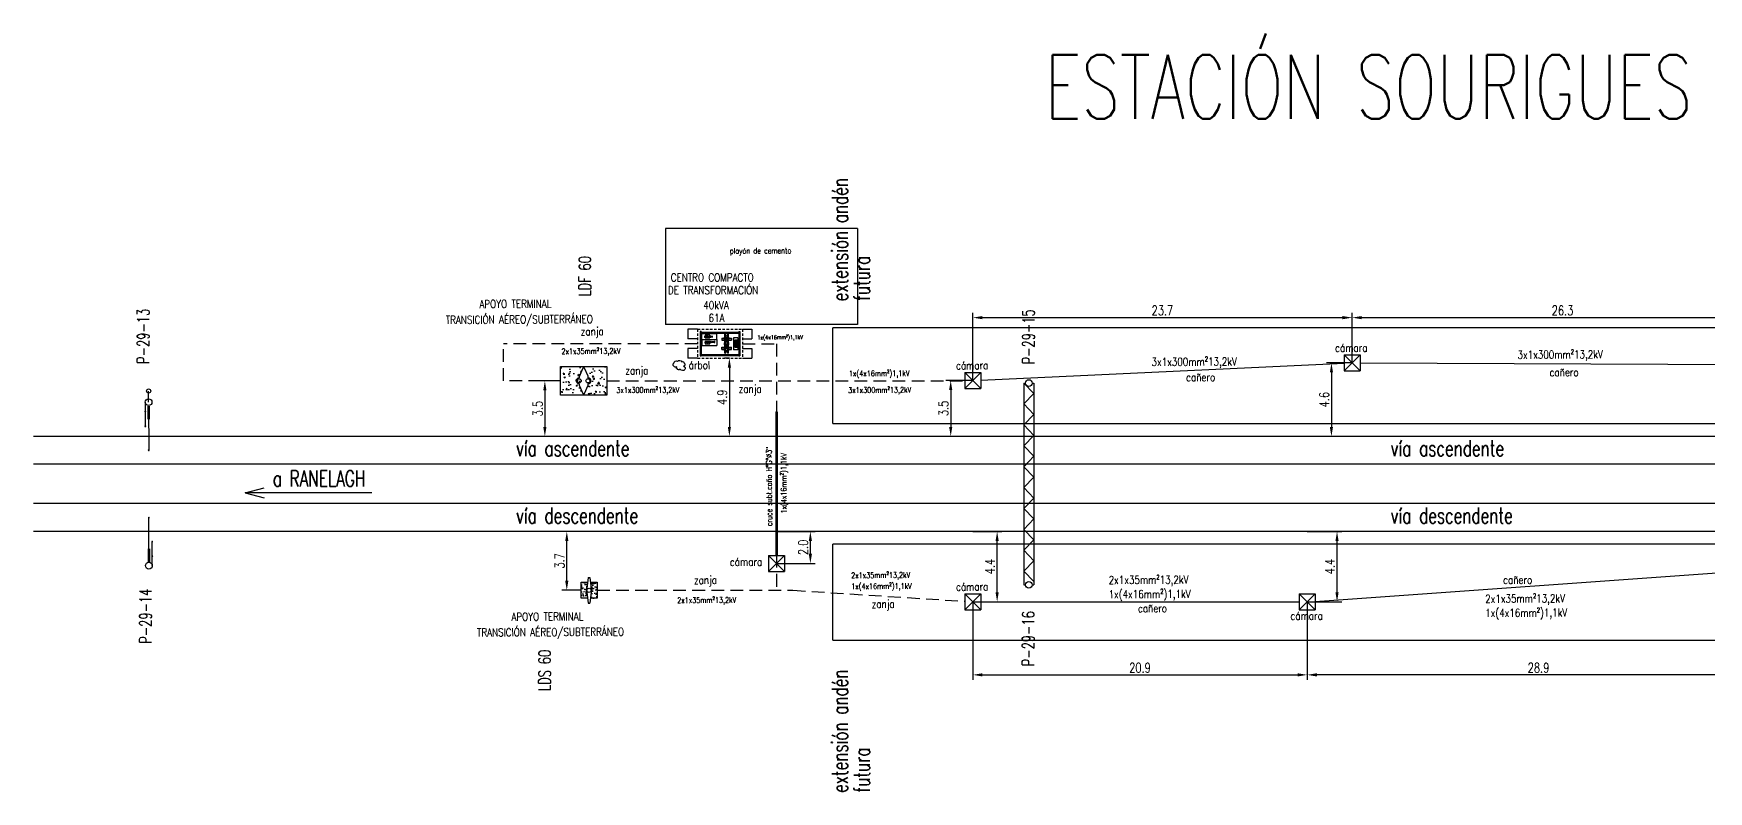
# Model space of a CAD drawing. Header units: millimetres. Extents: x 1945 to 2353, y 1528 to 1587.
# Drawn here: x 1944.5 to 2049.2, y 1539.1 to 1586.5 of the extents above; entities that cross this region are included whole.
import ezdxf

# ---------------------------------------------------------------- set-up
doc = ezdxf.new("R2010")
doc.units = ezdxf.units.MM
doc.linetypes.add('HIDDEN2', pattern=[4.7625, 3.175, -1.5875])
for name, color, linetype in [('LINEA02', 8, 'Continuous'), ('postes catenaria', 4, 'Continuous'), ('Textos catenaria', 7, 'Continuous')]:
    doc.layers.add(name, color=color, linetype=linetype)
doc.styles.add('SIMPLEX', font='simplex.shx', dxfattribs={"width": 0.75})
doc.dimstyles.new('COTA-100', dxfattribs={"dimscale": 3, "dimtxt": 0.2, "dimasz": 0.2, "dimexe": 0.1, "dimexo": 0, "dimgap": 0.05, "dimtad": 1, "dimdec": 1, "dimzin": 0, "dimdsep": 46, "dimtxsty": 'SIMPLEX', "dimcen": 0.1, "dimclrd": 256, "dimclre": 256, "dimclrt": 256, "dimazin": 0, "dimtm": 1e-09, "dimtfac": 0.714286, "dimtdec": 1, "dimtmove": 2, "dimatfit": 2, "dimfxl": 0, "dimtolj": 1, "dimtzin": 0, "dimarcsym": 0})
pattern_1 = [(50, (-2624.04677, -773.78864), (0.45546167, -0.039847714), [0.047625, -0.523875]), (355, (-2624.04677, -773.78864), (-0.088107065, 0.47764161), [0.0381, -0.4191]), (100.451, (-2624.0088, -773.79196), (0.367356254, 0.43779172), [0.040475, -0.445225]), (46.1842, (-2624.04677, -773.66164), (0.6776976, -0.10510582), [0.0714375, -0.7858125]), (96.6356, (-2623.9903, -773.6704), (0.59351059, 0.61856389), [0.0607125, -0.6678375]), (351.184, (-2624.0468, -773.66164), (0.59351151, 0.6185628), [0.05715, -0.62865]), (21, (-2623.98327, -773.6934), (0.3790372, -0.255663796), [0.047625, -0.523875]), (326, (-2623.98327, -773.6934), (0.15450507, 0.460469915), [0.0381, -0.4191]), (71.4514, (-2623.9517, -773.7147), (0.53354123, 0.204807144), [0.040475, -0.445225]), (37.5, (-2624.04677, -773.78864), (0.007721508, 0.211387597), [0, -0.41402, 0, -0.42545, 0, -0.4206875]), (7.5, (-2624.04677, -773.78864), (0.167049156, 0.250451437), [0, -0.24257, 0, -0.404495, 0, -0.1603375]), (327.5, (-2624.18837, -773.78864), (0.338976488, -0.01432186), [0, -0.15875, 0, -0.4953, 0, -0.657225]), (317.5, (-2624.25187, -773.78864), (0.370322953, 0.063566228), [0, -0.206375, 0, -0.32893, 0, -0.466725])]

# ---------------------------------------------------------------- blocks, each defined once
blk = doc.blocks.new('Tipo Const básico gral')
at = {"layer": 'postes catenaria'}
for p, q in [((-0.21, 0), (-0.21, -1.5)), ((-0.07, -0.26), (0.07, -0.26)), ((-0.07, -0.31), (0.07, -0.31)), ((-0.07, -0.36), (0.07, -0.36)), ((-0.07, -0.41), (0.07, -0.41)), ((-0.07, -0.46), (0.07, -0.46)), ((-0.07, -0.51), (0.07, -0.51)), ((-0.07, -0.56), (0.07, -0.56)), ((-0.07, -0.61), (0.07, -0.61)), ((-0.07, -0.66), (0.07, -0.66)), ((-0.07, -0.71), (0.07, -0.71)), ((-0.07, -0.76), (0.07, -0.76)), ((-0.07, -0.81), (0.07, -0.81)), ((-0.07, -0.86), (0.07, -0.86)), ((-0.07, -0.91), (0.07, -0.91)), ((-0.07, -0.96), (0.07, -0.96)), ((-0.07, -1.01), (0.07, -1.01)), ((0, -0.26), (0, -3))]:
    blk.add_line(p, q, dxfattribs=at)
blk.add_circle((0, 0), 0.21, dxfattribs=at)
for centre, start, end in [((-0.21, -0.58), 217.0281, 37.0281), ((-0.21, -0.58), 37.0281, 217.0281), ((-0.21, -1.5), 37.0281, 217.0281), ((-0.21, -1.5), 217.0281, 37.0281), ((0, -3), 217.0281, 37.0281), ((0, -3), 37.0281, 217.0281)]:
    blk.add_arc(centre, 0.025, start, end, dxfattribs=at)
blk = doc.blocks.new('centro compacto de transformación')
at = {"color": 11}
for p, q in [((0, 0.09), (-0.07, 0.09)), ((-0.07, 0.09), (-0.07, -1.42)), ((0, 0.09), (0, -1.42)), ((0, 0.06), (2.35, 0.06)), ((0, 0), (2.35, 0)), ((2.35, 0.09), (2.35, -1.42)), ((2.35, 0.09), (2.42, 0.09)), ((2.42, 0.09), (2.42, -1.42)), ((0.05, -0.4), (0.05, -0.02)), ((0.05, -0.02), (0.99, -0.02)), ((0.05, -0.4), (0.99, -0.4)), ((0.05, -0.4), (0.05, -0.77)), ((0.05, -0.77), (0.99, -0.77)), ((0.99, -0.4), (0.99, -0.02)), ((0.99, -0.4), (0.99, -0.77)), ((1.29, -0.32), (1.44, -0.32)), ((1.29, -0.32), (1.29, -0.44)), ((1.29, -0.32), (1.44, -0.32)), ((1.29, -0.43), (1.47, -0.43)), ((1.29, -0.44), (1.47, -0.44)), ((1.29, -0.89), (1.47, -0.89)), ((1.29, -1.02), (1.29, -0.89)), ((1.29, -0.9), (1.47, -0.9)), ((1.29, -1.01), (1.44, -1.01)), ((1.29, -1.02), (1.44, -1.02)), ((1.47, -1.26), (1.47, -0.07)), ((1.47, -0.07), (1.53, -0.07)), ((1.53, -1.26), (1.53, -0.07)), ((1.53, -0.25), (1.65, -0.25)), ((1.65, -1.26), (1.65, -0.07)), ((1.71, -0.07), (1.65, -0.07)), ((1.71, -1.26), (1.71, -0.07)), ((1.71, -0.43), (1.89, -0.43)), ((1.71, -0.44), (1.89, -0.44)), ((1.71, -0.89), (1.89, -0.89)), ((1.71, -0.9), (1.89, -0.9)), ((1.74, -0.32), (1.89, -0.32)), ((1.74, -0.32), (1.89, -0.32)), ((1.74, -1.01), (1.89, -1.01)), ((1.74, -1.02), (1.89, -1.02)), ((1.89, -0.32), (1.89, -0.44)), ((1.89, -1.02), (1.89, -0.89)), ((2.03, -0.29), (2.03, -1.04)), ((2.3, -0.29), (2.03, -0.29)), ((2.3, -1.04), (2.03, -1.04)), ((2.3, -0.29), (2.3, -1.04)), ((-0.07, -1.42), (0, -1.42)), ((0, -1.33), (2.35, -1.33)), ((0, -1.4), (2.35, -1.4)), ((1.47, -1.26), (1.53, -1.26)), ((1.53, -1.08), (1.65, -1.08)), ((1.71, -1.26), (1.65, -1.26)), ((2.35, -1.42), (2.42, -1.42))]:
    blk.add_line(p, q, dxfattribs=at)
at = {"color": 5}
for points in [[(0.55, -0.29), (0.55, -0.14), (0.25, -0.14), (0.25, -0.29)], [(0.55, -0.67), (0.55, -0.52), (0.25, -0.52), (0.25, -0.67)], [(2.25, -0.44), (2.1, -0.44), (2.1, -0.89), (2.25, -0.89)]]:
    blk.add_lwpolyline(points, close=True, dxfattribs=at)
at = {"color": 11}
for centre, start, end in [((1.59, -0.32), 141.5668, 218.4332), ((1.59, -0.67), 141.5668, 218.4332), ((1.59, -1.02), 141.5668, 218.4332), ((1.59, -0.32), 65.3757, 114.6243), ((1.59, -0.32), 321.5668, 38.4332), ((1.59, -0.67), 321.5668, 38.4332), ((1.59, -1.02), 321.5668, 38.4332), ((1.59, -1.02), 245.3757, 294.6243)]:
    blk.add_arc(centre, 0.15, start, end, dxfattribs=at)
at = {"layer": 'Textos catenaria', "color": 11, "style": 'SIMPLEX', "width": 0.7}
for s, p in [('celda QM', (0.19, -0.27)), ('celda GAM2', (0.21, -0.61))]:
    blk.add_text(s, height=0.1, dxfattribs=at).set_placement(p)
for s, p in [('TRAFO SECO', (1.64, -1)), ('TAB-BT', (2.22, -0.86))]:
    blk.add_text(s, height=0.1, rotation=90, dxfattribs=at).set_placement(p)
blk = doc.blocks.new('centro compacto de transformación con fosa')
at = {"color": 3}
for p, q in [((0, 0), (0, -0.6)), ((0.6, 0), (0, 0)), ((3.4, 0), (4, 0)), ((4, 0), (4, -0.6)), ((0.6, -0.6), (0, -0.6)), ((3.4, -0.6), (4, -0.6)), ((0, -1.2), (0, -1.8)), ((0.6, -1.2), (0, -1.2)), ((0.6, -1.8), (0, -1.8)), ((3.4, -1.2), (4, -1.2)), ((3.4, -1.8), (4, -1.8)), ((4, -1.2), (4, -1.8))]:
    blk.add_line(p, q, dxfattribs=at)
at = {"color": 3, "linetype": 'HIDDEN2', "ltscale": 0.05}
for p, q in [((0.6, 0), (3.4, 0)), ((0.6, 0), (0.6, -1.8)), ((3.4, 0), (3.4, -1.8)), ((0.6, -1.8), (3.4, -1.8))]:
    blk.add_line(p, q, dxfattribs=at)
blk.add_blockref('centro compacto de transformación', (0.825, -0.235))
blk = doc.blocks.new('estructura terminal o retención para LDS')
h = blk.add_hatch()
h.set_pattern_fill('AR-CONC', color=8, scale=0.0025, style=0)
h.set_pattern_definition(pattern_1)
h.paths.add_polyline_path([(-0.5, -0.5), (-0.09, -0.5), (-0.14, -0.11, -0.352658), (-0.14, 0.11), (-0.09, 0.5), (-0.5, 0.5)])
h = blk.add_hatch()
h.set_pattern_fill('AR-CONC', color=8, scale=0.0025, style=0)
h.set_pattern_definition(pattern_1)
h.paths.add_polyline_path([(0.14, -0.11), (0.09, -0.5), (0.5, -0.5), (0.5, 0.5), (0.09, 0.5), (0.14, 0.11, -0.352658)])
at = {"color": 6}
for p, q in [((-0.05, 0.8), (-0.14, 0.11)), ((-0.05, 0.8), (0.05, 0.8)), ((0.05, 0.8), (0.14, 0.11)), ((-0.14, -0.11), (-0.05, -0.8)), ((-0.05, -0.8), (0.05, -0.8)), ((0.14, -0.11), (0.05, -0.8))]:
    blk.add_line(p, q, dxfattribs=at)
for points in [[(-0.09, -0.5), (-0.5, -0.5), (-0.5, 0.5), (-0.09, 0.5)], [(0.09, 0.5), (0.5, 0.5), (0.5, -0.5), (0.09, -0.5)]]:
    blk.add_lwpolyline(points)
blk.add_circle((0, 0), 0.13, dxfattribs=at)
for start, end in [(141.1488, 218.8512), (321.1488, 38.8512)]:
    blk.add_arc((0, 0), 0.18, start, end, dxfattribs=at)
blk = doc.blocks.new('estructura tipo A con base')
h = blk.add_hatch()
h.set_pattern_fill('AR-CONC', color=8, scale=0.005, style=0)
h.set_pattern_definition([(50, (-2627.5983, -783.80706), (0.91092334, -0.07969543), [0.09525, -1.04775]), (355, (-2627.5983, -783.8071), (-0.17621413, 0.9552832), [0.0762, -0.8382]), (100.451, (-2627.5224, -783.8137), (0.7347125, 0.87558344), [0.08095, -0.89045]), (46.1842, (-2627.5983, -783.5531), (1.3553952, -0.21021164), [0.142875, -1.571625]), (96.6356, (-2627.4854, -783.5706), (1.1870212, 1.2371278), [0.121425, -1.335675]), (351.184, (-2627.5983, -783.553), (1.187023, 1.2371256), [0.1143, -1.2573]), (21, (-2627.4713, -783.61656), (0.7580744, -0.5113276), [0.09525, -1.04775]), (326, (-2627.4713, -783.6166), (0.30901014, 0.92093983), [0.0762, -0.8382]), (71.4514, (-2627.4081, -783.6592), (1.06708245, 0.4096143), [0.08095, -0.89045]), (37.5, (-2627.5983, -783.80706), (0.015443016, 0.422775194), [0, -0.82804, 0, -0.8509, 0, -0.841375]), (7.5, (-2627.5983, -783.80706), (0.33409831, 0.500902874), [0, -0.48514, 0, -0.80899, 0, -0.320675]), (327.5, (-2627.88152, -783.80706), (0.677952976, -0.02864372), [0, -0.3175, 0, -0.9906, 0, -1.31445]), (317.5, (-2628.0085, -783.80706), (0.74064591, 0.12713246), [0, -0.41275, 0, -0.65786, 0, -0.93345])])
h.paths.add_polyline_path([(-1.45, -0.9), (1.45, -0.9), (1.45, 0.9), (-1.45, 0.9)])
h.paths.add_polyline_path([(-0.28, 0.18), (-0.28, 0.25), (-0.05, 0.8), (0.05, 0.8), (0.28, 0.28), (0.28, 0.18, -1), (0.28, -0.18), (0.28, -0.28), (0.05, -0.8), (-0.05, -0.8), (-0.28, -0.28), (-0.28, -0.18, -1)], flags=16)
h.paths.add_polyline_path([(-0.15, 0, -1), (-0.41, 0, -1)], flags=0)
h.paths.add_polyline_path([(0, 0, -1), (0, 0, -1)], flags=0)
h.paths.add_polyline_path([(0.41, 0, -1), (0.15, 0, -1)], flags=0)
blk.add_lwpolyline([(1.45, -0.9), (-1.45, -0.9), (-1.45, 0.9), (1.45, 0.9)], close=True)
at = {"color": 6}
blk.add_lwpolyline([(-0.28, -0.28), (-0.05, -0.8), (0.05, -0.8), (0.28, -0.28), (0.28, -0.18, 1), (0.28, 0.18), (0.28, 0.28), (0.05, 0.8), (-0.05, 0.8), (-0.28, 0.25), (-0.28, 0.18, 1), (-0.28, -0.18)], format="xyb", close=True, dxfattribs=at)
for centre, radius in [((-0.28, 0), 0.13), ((0, 0), 0.0021), ((0.28, 0), 0.13)]:
    blk.add_circle(centre, radius, dxfattribs=at)
blk = doc.blocks.new('cámara LDF-LDS')
at = {"color": 6}
for p, q in [((-0.5, 0.5), (0.5, 0.5)), ((-0.5, 0.5), (-0.5, -0.5)), ((-0.5, 0.5), (0.5, -0.5)), ((0.5, 0.5), (-0.5, -0.5)), ((0.5, 0.5), (0.5, -0.5)), ((-0.5, -0.5), (0.5, -0.5))]:
    blk.add_line(p, q, dxfattribs=at)
blk = doc.blocks.new('*D16')
at = {"lineweight": -2, "transparency": 16777216}
for p, q in [((1977.47, 1564.8), (1976.2, 1564.8)), ((1976.5, 1564.2), (1976.5, 1561.92)), ((1977.47, 1561.32), (1976.2, 1561.32))]:
    blk.add_line(p, q, dxfattribs=at)
at = {"transparency": 16777216}
for points in [[(1976.4, 1564.2), (1976.6, 1564.2), (1976.5, 1564.8)], [(1976.4, 1561.92), (1976.6, 1561.92), (1976.5, 1561.32)]]:
    blk.add_solid(points, dxfattribs=at)
at = {"layer": 'Defpoints', "color": 0, "transparency": 16777216}
for p in [(1977.47, 1564.8), (1976.5, 1561.32), (1977.47, 1561.32)]:
    blk.add_point(p, dxfattribs=at)
at = {"transparency": 16777216, "insert": (1976.05, 1563.06), "char_height": 0.6, "attachment_point": 5, "rotation": 90, "style": 'SIMPLEX'}
blk.add_mtext('\\A1;3.5', dxfattribs=at)
blk = doc.blocks.new('*D17')
at = {"lineweight": -2, "transparency": 16777216}
for p, q in [((1988.03, 1566.22), (1987.73, 1566.22)), ((1988.03, 1565.62), (1988.03, 1561.92)), ((1988.03, 1561.32), (1987.73, 1561.32))]:
    blk.add_line(p, q, dxfattribs=at)
at = {"transparency": 16777216}
for points in [[(1987.93, 1565.62), (1988.13, 1565.62), (1988.03, 1566.22)], [(1987.93, 1561.92), (1988.13, 1561.92), (1988.03, 1561.32)]]:
    blk.add_solid(points, dxfattribs=at)
at = {"layer": 'Defpoints', "color": 0, "transparency": 16777216}
for p in [(1988.03, 1566.22), (1988.03, 1561.32), (1988.03, 1561.32)]:
    blk.add_point(p, dxfattribs=at)
at = {"transparency": 16777216, "insert": (1987.58, 1563.77), "char_height": 0.6, "attachment_point": 5, "rotation": 90, "style": 'SIMPLEX'}
blk.add_mtext('\\A1;4.9', dxfattribs=at)
blk = doc.blocks.new('*D18')
at = {"lineweight": -2, "transparency": 16777216}
for p, q in [((2003.24, 1564.82), (2001.56, 1564.82)), ((2001.86, 1564.22), (2001.86, 1561.92)), ((2003.24, 1561.32), (2001.56, 1561.32))]:
    blk.add_line(p, q, dxfattribs=at)
at = {"transparency": 16777216}
for points in [[(2001.76, 1564.22), (2001.96, 1564.22), (2001.86, 1564.82)], [(2001.76, 1561.92), (2001.96, 1561.92), (2001.86, 1561.32)]]:
    blk.add_solid(points, dxfattribs=at)
at = {"layer": 'Defpoints', "color": 0, "transparency": 16777216}
for p in [(2003.24, 1564.82), (2001.86, 1561.32), (2003.24, 1561.32)]:
    blk.add_point(p, dxfattribs=at)
at = {"transparency": 16777216, "insert": (2001.41, 1563.07), "char_height": 0.6, "attachment_point": 5, "rotation": 90, "style": 'SIMPLEX'}
blk.add_mtext('\\A1;3.5', dxfattribs=at)
blk = doc.blocks.new('*D19')
at = {"lineweight": -2, "transparency": 16777216}
for p, q in [((2026.94, 1565.92), (2025.35, 1565.92)), ((2025.65, 1565.32), (2025.65, 1561.92)), ((2026.94, 1561.32), (2025.35, 1561.32))]:
    blk.add_line(p, q, dxfattribs=at)
at = {"transparency": 16777216}
for points in [[(2025.55, 1565.32), (2025.75, 1565.32), (2025.65, 1565.92)], [(2025.55, 1561.92), (2025.75, 1561.92), (2025.65, 1561.32)]]:
    blk.add_solid(points, dxfattribs=at)
at = {"layer": 'Defpoints', "color": 0, "transparency": 16777216}
for p in [(2026.94, 1565.92), (2025.65, 1561.32), (2026.94, 1561.32)]:
    blk.add_point(p, dxfattribs=at)
at = {"transparency": 16777216, "insert": (2025.2, 1563.62), "char_height": 0.6, "attachment_point": 5, "rotation": 90, "style": 'SIMPLEX'}
blk.add_mtext('\\A1;4.6', dxfattribs=at)
blk = doc.blocks.new('*D38')
at = {"lineweight": -2, "transparency": 16777216}
for p, q in [((2024.14, 1555.38), (2026.3, 1555.38)), ((2026, 1551.58), (2026, 1554.78)), ((2024.14, 1550.98), (2026.3, 1550.98))]:
    blk.add_line(p, q, dxfattribs=at)
at = {"transparency": 16777216}
for points in [[(2025.9, 1554.78), (2026.1, 1554.78), (2026, 1555.38)], [(2025.9, 1551.58), (2026.1, 1551.58), (2026, 1550.98)]]:
    blk.add_solid(points, dxfattribs=at)
at = {"layer": 'Defpoints', "color": 0, "transparency": 16777216}
for p in [(2024.14, 1555.38), (2026, 1555.38), (2024.14, 1550.98)]:
    blk.add_point(p, dxfattribs=at)
at = {"transparency": 16777216, "insert": (2025.55, 1553.18), "char_height": 0.6, "attachment_point": 5, "rotation": 90, "style": 'SIMPLEX'}
blk.add_mtext('\\A1;4.4', dxfattribs=at)
blk = doc.blocks.new('*D39')
at = {"lineweight": -2, "transparency": 16777216}
for p, q in [((2003.24, 1555.38), (2005.06, 1555.38)), ((2004.76, 1551.58), (2004.76, 1554.78)), ((2003.24, 1550.98), (2005.06, 1550.98))]:
    blk.add_line(p, q, dxfattribs=at)
at = {"transparency": 16777216}
for points in [[(2004.66, 1554.78), (2004.86, 1554.78), (2004.76, 1555.38)], [(2004.66, 1551.58), (2004.86, 1551.58), (2004.76, 1550.98)]]:
    blk.add_solid(points, dxfattribs=at)
at = {"layer": 'Defpoints', "color": 0, "transparency": 16777216}
for p in [(2003.24, 1555.38), (2004.76, 1555.38), (2003.24, 1550.98)]:
    blk.add_point(p, dxfattribs=at)
at = {"transparency": 16777216, "insert": (2004.31, 1553.18), "char_height": 0.6, "attachment_point": 5, "rotation": 90, "style": 'SIMPLEX'}
blk.add_mtext('\\A1;4.4', dxfattribs=at)
blk = doc.blocks.new('*D40')
at = {"lineweight": -2, "transparency": 16777216}
for p, q in [((1978.76, 1555.38), (1977.57, 1555.38)), ((1977.87, 1552.3), (1977.87, 1554.78)), ((1978.76, 1551.7), (1977.57, 1551.7))]:
    blk.add_line(p, q, dxfattribs=at)
at = {"transparency": 16777216}
for points in [[(1977.77, 1554.78), (1977.97, 1554.78), (1977.87, 1555.38)], [(1977.77, 1552.3), (1977.97, 1552.3), (1977.87, 1551.7)]]:
    blk.add_solid(points, dxfattribs=at)
at = {"layer": 'Defpoints', "color": 0, "transparency": 16777216}
for p in [(1977.87, 1555.38), (1978.76, 1555.38), (1978.76, 1551.7)]:
    blk.add_point(p, dxfattribs=at)
at = {"transparency": 16777216, "insert": (1977.42, 1553.54), "char_height": 0.6, "attachment_point": 5, "rotation": 90, "style": 'SIMPLEX'}
blk.add_mtext('\\A1;3.7', dxfattribs=at)
blk = doc.blocks.new('*D41')
at = {"lineweight": -2, "transparency": 16777216}
for p, q in [((1990.97, 1555.38), (1993.39, 1555.38)), ((1993.09, 1553.98), (1993.09, 1554.78)), ((1990.97, 1553.38), (1993.39, 1553.38))]:
    blk.add_line(p, q, dxfattribs=at)
at = {"transparency": 16777216}
for points in [[(1992.99, 1554.78), (1993.19, 1554.78), (1993.09, 1555.38)], [(1992.99, 1553.98), (1993.19, 1553.98), (1993.09, 1553.38)]]:
    blk.add_solid(points, dxfattribs=at)
at = {"layer": 'Defpoints', "color": 0, "transparency": 16777216}
for p in [(1990.97, 1555.38), (1993.09, 1555.38), (1990.97, 1553.38)]:
    blk.add_point(p, dxfattribs=at)
at = {"transparency": 16777216, "insert": (1992.64, 1554.38), "char_height": 0.6, "attachment_point": 5, "rotation": 90, "style": 'SIMPLEX'}
blk.add_mtext('\\A1;2.0', dxfattribs=at)
blk = doc.blocks.new('*D42')
at = {"lineweight": -2, "transparency": 16777216}
for p, q in [((2003.24, 1550.98), (2003.24, 1546.11)), ((2024.14, 1550.98), (2024.14, 1546.11)), ((2003.84, 1546.41), (2023.54, 1546.41))]:
    blk.add_line(p, q, dxfattribs=at)
at = {"transparency": 16777216}
for points in [[(2003.84, 1546.51), (2003.84, 1546.31), (2003.24, 1546.41)], [(2023.54, 1546.51), (2023.54, 1546.31), (2024.14, 1546.41)]]:
    blk.add_solid(points, dxfattribs=at)
at = {"layer": 'Defpoints', "color": 0, "transparency": 16777216}
for p in [(2003.24, 1550.98), (2024.14, 1550.98), (2024.14, 1546.41)]:
    blk.add_point(p, dxfattribs=at)
at = {"transparency": 16777216, "insert": (2013.69, 1546.86), "char_height": 0.6, "attachment_point": 5, "style": 'SIMPLEX'}
blk.add_mtext('\\A1;20.9', dxfattribs=at)
blk = doc.blocks.new('*D43')
at = {"lineweight": -2, "transparency": 16777216}
for p, q in [((2053.04, 1552.98), (2053.04, 1546.11)), ((2024.14, 1550.98), (2024.14, 1546.11)), ((2052.44, 1546.41), (2024.74, 1546.41))]:
    blk.add_line(p, q, dxfattribs=at)
at = {"transparency": 16777216}
for points in [[(2024.74, 1546.51), (2024.74, 1546.31), (2024.14, 1546.41)], [(2052.44, 1546.51), (2052.44, 1546.31), (2053.04, 1546.41)]]:
    blk.add_solid(points, dxfattribs=at)
at = {"layer": 'Defpoints', "color": 0, "transparency": 16777216}
for p in [(2053.04, 1552.98), (2024.14, 1550.98), (2024.14, 1546.41)]:
    blk.add_point(p, dxfattribs=at)
at = {"transparency": 16777216, "insert": (2038.59, 1546.86), "char_height": 0.6, "attachment_point": 5, "style": 'SIMPLEX'}
blk.add_mtext('\\A1;28.9', dxfattribs=at)
blk = doc.blocks.new('*D55')
at = {"lineweight": -2, "transparency": 16777216}
for p, q in [((2026.94, 1565.92), (2026.94, 1569.05)), ((2053.24, 1565.82), (2053.24, 1569.05)), ((2027.54, 1568.75), (2052.64, 1568.75))]:
    blk.add_line(p, q, dxfattribs=at)
at = {"transparency": 16777216}
for points in [[(2027.54, 1568.85), (2027.54, 1568.65), (2026.94, 1568.75)], [(2052.64, 1568.85), (2052.64, 1568.65), (2053.24, 1568.75)]]:
    blk.add_solid(points, dxfattribs=at)
at = {"layer": 'Defpoints', "color": 0, "transparency": 16777216}
for p in [(2053.24, 1568.75), (2026.94, 1565.92), (2053.24, 1565.82)]:
    blk.add_point(p, dxfattribs=at)
at = {"transparency": 16777216, "insert": (2040.09, 1569.2), "char_height": 0.6, "attachment_point": 5, "style": 'SIMPLEX'}
blk.add_mtext('\\A1;26.3', dxfattribs=at)
blk = doc.blocks.new('*D56')
at = {"lineweight": -2, "transparency": 16777216}
for p, q in [((2003.24, 1564.82), (2003.24, 1569.05)), ((2026.94, 1565.92), (2026.94, 1569.05)), ((2003.84, 1568.75), (2026.34, 1568.75))]:
    blk.add_line(p, q, dxfattribs=at)
at = {"transparency": 16777216}
for points in [[(2003.84, 1568.85), (2003.84, 1568.65), (2003.24, 1568.75)], [(2026.34, 1568.85), (2026.34, 1568.65), (2026.94, 1568.75)]]:
    blk.add_solid(points, dxfattribs=at)
at = {"layer": 'Defpoints', "color": 0, "transparency": 16777216}
for p in [(2026.94, 1568.75), (2026.94, 1565.92), (2003.24, 1564.82)]:
    blk.add_point(p, dxfattribs=at)
at = {"transparency": 16777216, "insert": (2015.09, 1569.2), "char_height": 0.6, "attachment_point": 5, "style": 'SIMPLEX'}
blk.add_mtext('\\A1;23.7', dxfattribs=at)

msp = doc.modelspace()

# ---------------------------------------------------------------- linework, layer by layer
at = {"color": 8, "linetype": 'Continuous'}
for p, q in [((1996.04, 1574.32), (1984.04, 1574.32)), ((1984.04, 1574.32), (1984.04, 1568.32)), ((1996.04, 1574.32), (1996.04, 1568.32)), ((1996.04, 1568.32), (1984.04, 1568.32)), ((2054.75, 1568.12), (1994.5, 1568.12)), ((1994.5, 1562.12), (2054.75, 1562.12)), ((2340.18, 1561.32), (1944.55, 1561.32)), ((2340.18, 1559.58), (1944.55, 1559.58)), ((2340.18, 1557.12), (1944.55, 1557.12)), ((2340.18, 1555.38), (1944.55, 1555.38)), ((2054.75, 1554.58), (1994.5, 1554.58)), ((1994.5, 1548.58), (2054.75, 1548.58))]:
    msp.add_line(p, q, dxfattribs=at)
at = {"color": 1, "linetype": 'Continuous'}
for p, q in [((1994.5, 1562.12), (1994.5, 1568.12)), ((1994.5, 1548.58), (1994.5, 1554.58))]:
    msp.add_line(p, q, dxfattribs=at)
at = {"color": 5, "linetype": 'HIDDEN2', "ltscale": 0.25}
for p, q in [((1973.92, 1564.8), (1973.92, 1567.12)), ((1986.04, 1567.12), (1973.92, 1567.12)), ((1988.84, 1567.12), (1990.97, 1567.12)), ((1990.97, 1567.12), (1990.97, 1562.85)), ((1977.47, 1564.8), (1973.92, 1564.8)), ((1980.37, 1564.8), (2002.74, 1564.8)), ((1990.97, 1553.91), (1990.97, 1551.7)), ((1979.76, 1551.7), (1992, 1551.7)), ((1992, 1551.7), (2002.74, 1551.01))]:
    msp.add_line(p, q, dxfattribs=at)
for p, q in [((1951.74, 1563.46), (1951.74, 1564.16)), ((1957.78, 1557.8), (1958.97, 1558.11)), ((1965.69, 1557.8), (1957.78, 1557.8)), ((1957.78, 1557.8), (1958.97, 1557.49))]:
    msp.add_line(p, q)
at = {"color": 4}
for p, q in [((2006.42, 1564.66), (2006.42, 1552.04)), ((2006.42, 1564.66), (2006.53, 1564.66)), ((2006.42, 1564.66), (2007.05, 1564.01)), ((2006.42, 1563.35), (2007.05, 1564.01)), ((2006.95, 1564.66), (2007.05, 1564.66)), ((2007.05, 1564.66), (2007.05, 1552.04)), ((1990.93, 1562.85), (1990.93, 1553.91)), ((1990.93, 1562.85), (1991.01, 1562.85)), ((1991.01, 1562.85), (1991.01, 1553.91)), ((2006.42, 1563.35), (2007.05, 1562.7)), ((2006.42, 1562.05), (2007.05, 1562.7)), ((2006.42, 1562.05), (2007.05, 1561.39)), ((2006.42, 1560.74), (2007.05, 1561.39)), ((2006.42, 1560.74), (2007.05, 1560.08)), ((2006.42, 1559.43), (2007.05, 1560.08)), ((2006.42, 1559.43), (2007.05, 1558.78)), ((2006.42, 1558.12), (2007.05, 1558.78)), ((2006.42, 1558.12), (2007.05, 1557.47)), ((2006.42, 1556.82), (2007.05, 1557.47)), ((2006.42, 1556.82), (2007.05, 1556.16)), ((2006.42, 1555.51), (2007.05, 1556.16)), ((2006.42, 1555.51), (2007.05, 1554.86)), ((2006.42, 1554.2), (2007.05, 1554.86)), ((1990.93, 1553.91), (1991.01, 1553.91)), ((2006.42, 1554.2), (2007.05, 1553.55)), ((2006.42, 1552.9), (2007.05, 1553.55)), ((2006.42, 1552.9), (2007.05, 1552.24)), ((2006.42, 1552.04), (2006.53, 1552.04)), ((2006.95, 1552.04), (2007.05, 1552.04))]:
    msp.add_line(p, q, dxfattribs=at)
msp.add_lwpolyline([(1984.56, 1565.9, -0.520567), (1984.79, 1566.03, -0.520567), (1985.06, 1565.99, -0.520567), (1985.21, 1565.91, -0.520567), (1985.17, 1565.71, -0.520567), (1985.24, 1565.5, -0.520567), (1984.95, 1565.52, -0.520567), (1984.76, 1565.56, -0.520567), (1984.74, 1565.67, -0.520567), (1984.56, 1565.71, -0.520567)], format="xyb", close=True)
for centre in [(2006.74, 1564.66), (2006.74, 1552.04)]:
    msp.add_circle(centre, 0.21, dxfattribs=at)
msp.add_circle((1951.74, 1564.16), 0.128)
at = {"layer": 'LINEA02', "color": 11}
for p, q in [((2003.74, 1564.84), (2026.44, 1565.9)), ((2027.44, 1565.92), (2052.74, 1565.82)), ((2052.54, 1552.98), (2024.64, 1550.98)), ((2003.74, 1550.98), (2023.64, 1550.98))]:
    msp.add_line(p, q, dxfattribs=at)

# ---------------------------------------------------------------- block references
for name, p, rotation in [('centro compacto de transformación con fosa', (1985.44, 1568.02), 359.9999999999609), ('Tipo Const básico gral', (1951.74, 1563.46), 0.1071241676218423), ('Tipo Const básico gral', (1951.76, 1553.24), 180.1071241676088)]:
    msp.add_blockref(name, p, dxfattribs=dict(rotation=rotation))
for name, p in [('cámara LDF-LDS', (2026.94, 1565.92)), ('estructura tipo A con base', (1978.92, 1564.8)), ('cámara LDF-LDS', (2003.24, 1564.82)), ('cámara LDF-LDS', (1990.97, 1553.38)), ('estructura terminal o retención para LDS', (1979.26, 1551.7)), ('cámara LDF-LDS', (2003.24, 1550.98)), ('cámara LDF-LDS', (2024.14, 1550.98))]:
    msp.add_blockref(name, p)

# ---------------------------------------------------------------- texts
at = {"layer": 'Textos catenaria', "style": 'SIMPLEX'}
for s, height, width, p in [('ESTACIÓN SOURIGUES', 4, 0.7, (2007.75, 1581.19)), ('CENTRO COMPACTO', 0.5, 0.8, (1984.37, 1571.01)), ('DE TRANSFORMACIÓN', 0.5, 0.8, (1984.19, 1570.22)), ('40kVA', 0.5, 0.8, (1986.4, 1569.28)), ('61A', 0.5, 0.8, (1986.73, 1568.48)), ('vía ascendente', 1, 0.7, (1974.71, 1560.08)), ('vía ascendente', 1, 0.7, (2029.36, 1560.08)), ('a RANELAGH', 1, 0.7, (1959.5, 1558.19)), ('vía descendente', 1, 0.7, (1974.71, 1555.88)), ('vía descendente', 1, 0.7, (2029.36, 1555.88))]:
    msp.add_text(s, height=height, dxfattribs=dict(at, width=width)).set_placement(p)
at = {"layer": 'Textos catenaria', "color": 1, "style": 'SIMPLEX', "width": 0.7}
for s, p in [('extensión andén', (1995.43, 1569.77)), ('futura', (1996.8, 1569.8)), ('extensión andén', (1995.43, 1539.03)), ('futura', (1996.8, 1539.05))]:
    msp.add_text(s, height=1, rotation=90, dxfattribs=at).set_placement(p)
at = {"layer": 'Textos catenaria', "style": 'SIMPLEX'}
for s, height, rotation, width, p in [('LDF 60', 0.75, 90, 0.7, (1979.37, 1570.08)), ('playón de cemento', 0.35, 0.3193, 0.8, (1988.06, 1572.75)), ('P-29-13', 0.75, 90, 0.7, (1951.78, 1565.86)), ('TRANSICIÓN AÉREO/SUBTERRÁNEO', 0.5, 0.3193, 0.8, (1970.31, 1568.36)), ('APOYO TERMINAL', 0.5, 0.3193, 0.8, (1972.41, 1569.35)), ('P-29-15', 0.75, 90, 0.7, (2007.09, 1565.83)), ('zanja', 0.5, 0.3193, 0.8, (1978.74, 1567.64)), ('2x1x35mm²13,2kV', 0.35, 0.3193, 0.8, (1977.54, 1566.47)), ('1x(4x16mm²)1,1kV', 0.25, 0.3193, 0.8, (1989.78, 1567.39)), ('cámara', 0.5, 0.3193, 0.8, (2025.88, 1566.61)), ('árbol', 0.5, 0.3193, 0.8, (1985.49, 1565.53)), ('cámara', 0.5, 0.3193, 0.8, (2002.19, 1565.51)), ('3x1x300mm²13,2kV', 0.5, 0.3193, 0.8, (2014.41, 1565.73)), ('3x1x300mm²13,2kV', 0.5, 0.3193, 0.8, (2037.28, 1566.18)), ('zanja', 0.5, 0.3193, 0.8, (1981.53, 1565.19)), ('1x(4x16mm²)1,1kV', 0.35, 0.3193, 0.8, (1995.5, 1565.08)), ('cañero', 0.5, 0.3193, 0.8, (2016.57, 1564.77)), ('cañero', 0.5, 0.3193, 0.8, (2039.28, 1565.08)), ('3x1x300mm²13,2kV', 0.35, 0.3193, 0.8, (1980.97, 1564.04)), ('zanja', 0.5, 0.3193, 0.8, (1988.61, 1564.04)), ('3x1x300mm²13,2kV', 0.35, 0.3193, 0.8, (1995.45, 1564.04)), ('cruce subt.caño H°G°Ø3"', 0.35, 90.3193, 0.8, (1990.7, 1555.71)), ('1x(4x16mm²)1,1kV', 0.35, 90.3193, 0.8, (1991.61, 1556.5)), ('cámara', 0.5, 0.3193, 0.8, (1988.06, 1553.22)), ('zanja', 0.5, 0.3193, 0.8, (1985.82, 1552.09)), ('2x1x35mm²13,2kV', 0.35, 0.3193, 0.8, (1995.64, 1552.46)), ('1x(4x16mm²)1,1kV', 0.35, 0.3193, 0.8, (1995.64, 1551.77)), ('2x1x35mm²13,2kV', 0.5, 0.3193, 0.8, (2011.73, 1552.09)), ('cañero', 0.5, 0.3193, 0.8, (2036.38, 1552.1)), ('P-29-14', 0.75, 90, 0.7, (1951.92, 1548.36)), ('2x1x35mm²13,2kV', 0.35, 0.3193, 0.8, (1984.77, 1550.9)), ('cámara', 0.5, 0.3193, 0.8, (2002.19, 1551.67)), ('1x(4x16mm²)1,1kV', 0.5, 0.3193, 0.8, (2011.73, 1551.2)), ('2x1x35mm²13,2kV', 0.5, 0.3193, 0.8, (2035.26, 1550.92)), ('APOYO TERMINAL', 0.5, 0.3193, 0.8, (1974.41, 1549.79)), ('zanja', 0.5, 0.3193, 0.8, (1996.92, 1550.59)), ('P-29-16', 0.75, 90, 0.7, (2007.08, 1546.95)), ('cañero', 0.5, 0.3193, 0.8, (2013.56, 1550.32)), ('cámara', 0.5, 0.3193, 0.8, (2023.09, 1549.85)), ('1x(4x16mm²)1,1kV', 0.5, 0.3193, 0.8, (2035.26, 1550.03)), ('TRANSICIÓN AÉREO/SUBTERRÁNEO', 0.5, 0.3193, 0.8, (1972.26, 1548.81)), ('LDS 60', 0.75, 90, 0.7, (1976.86, 1545.41))]:
    msp.add_text(s, height=height, rotation=rotation, dxfattribs=dict(at, width=width)).set_placement(p)

# ---------------------------------------------------------------- dimensions: what is measured, and where the dimension line sits
for base, p1, p2, picture, middle in [((2026.94, 1568.75), (2003.24, 1564.82), (2026.94, 1565.92), '*D56', (2015.09, 1569.2)), ((2053.24, 1568.75), (2026.94, 1565.92), (2053.24, 1565.82), '*D55', (2040.09, 1569.2)), ((2024.14, 1546.41), (2053.04, 1552.98), (2024.14, 1550.98), '*D43', (2038.59, 1546.86)), ((2024.14, 1546.41), (2003.24, 1550.98), (2024.14, 1550.98), '*D42', (2013.69, 1546.86))]:
    dim = msp.add_linear_dim(base=base, p1=p1, p2=p2, dimstyle='COTA-100')
    dim.commit()
    dim.dimension.update_dxf_attribs({"geometry": picture, "text_midpoint": middle})
for base, p1, p2, picture, middle in [((1988.03, 1561.32), (1988.03, 1566.22), (1988.03, 1561.32), '*D17', (1987.58, 1563.77)), ((2025.65, 1561.32), (2026.94, 1565.92), (2026.94, 1561.32), '*D19', (2025.2, 1563.62)), ((1976.5, 1561.32), (1977.47, 1564.8), (1977.47, 1561.32), '*D16', (1976.05, 1563.06)), ((2001.86, 1561.32), (2003.24, 1564.82), (2003.24, 1561.32), '*D18', (2001.41, 1563.07)), ((1977.87, 1555.38), (1978.76, 1551.7), (1978.76, 1555.38), '*D40', (1977.42, 1553.54)), ((1993.09, 1555.38), (1990.97, 1553.38), (1990.97, 1555.38), '*D41', (1992.64, 1554.38)), ((2004.76, 1555.38), (2003.24, 1550.98), (2003.24, 1555.38), '*D39', (2004.31, 1553.18)), ((2026, 1555.38), (2024.14, 1550.98), (2024.14, 1555.38), '*D38', (2025.55, 1553.18))]:
    dim = msp.add_linear_dim(base=base, p1=p1, p2=p2, angle=90, dimstyle='COTA-100')
    dim.commit()
    dim.dimension.update_dxf_attribs({"geometry": picture, "text_midpoint": middle})

doc.saveas('drawing.dxf')
